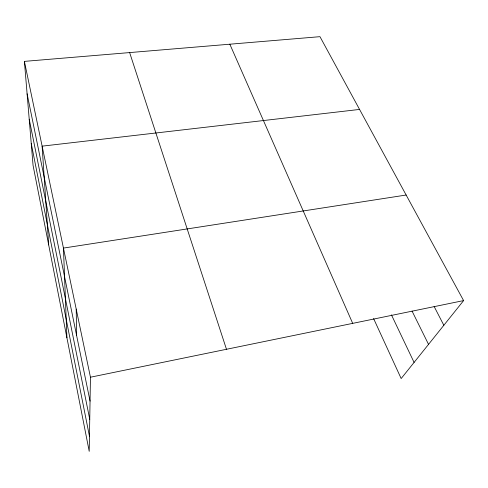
<?xml version="1.0" encoding="UTF-8"?>
<svg xmlns="http://www.w3.org/2000/svg" width="488" height="488" viewBox="0 0 488 488"><rect width="100%" height="100%" fill="white"/><g stroke="black" fill="none" stroke-linecap="round" stroke-linejoin="round"><path stroke-width="0.73" d="M24.4 61.378L90.451 377.212L89.212 451.327L33.062 165.383L24.4 61.378L319.963 36.673L463.6 300.596L401.166 378.554L373.607 318.585M90.451 377.212L463.6 300.596M406.144 195.029L63.446 248.087L66.917 337.775M359.558 109.428L42.127 146.15L48.678 244.903M434.137 306.494L443.836 325.276M412.049 311.082L428.537 344.375M391.431 314.858L414.086 362.425M229.83 44.207L352.696 323.367M129.637 52.582L226.475 349.286M27.102 93.812L90.054 401.112M29.219 119.218L89.749 419.32M31.238 143.49L89.463 436.315M76.207 309.099L76.64 335.634"/></g></svg>
